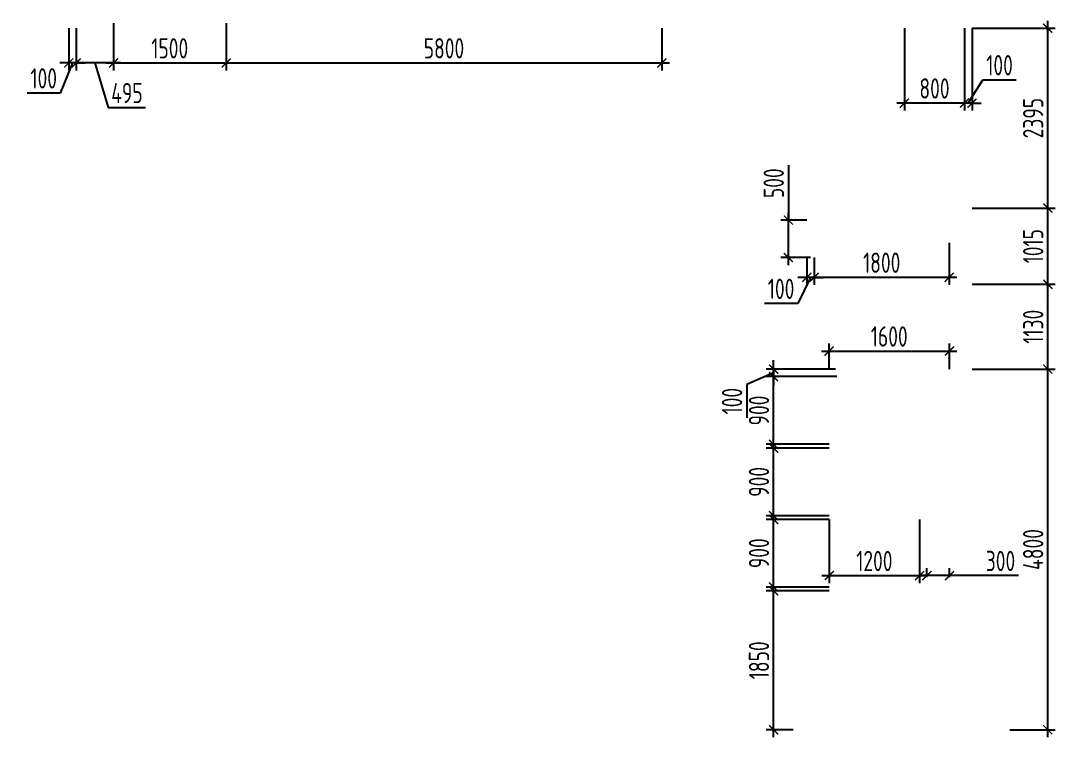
# Model space of a CAD drawing. Header units: millimetres. Extents: x -350007 to 535970, y -888 to 198380.
# Drawn here: x 234009 to 247785, y 61556 to 71096 of the extents above; entities that cross this region are included whole.
import ezdxf

# ---------------------------------------------------------------- set-up
doc = ezdxf.new("R2010")
doc.units = ezdxf.units.MM
doc.layers.add('АР_Размеры нов.', color=15, linetype='Continuous', lineweight=0)
doc.styles.add('ISOCPEUR', font='isocpeur.ttf', dxfattribs={"width": 0.7})
doc.dimstyles.new('R_100', dxfattribs={"dimtxt": 270, "dimasz": 120, "dimexe": 100, "dimexo": 0, "dimgap": 60, "dimtad": 1, "dimdec": 0, "dimrnd": 5, "dimzin": 0, "dimdsep": 46, "dimtxsty": 'ISOCPEUR', "dimblk": 'ARCHTICK', "dimcen": 0, "dimdle": 100, "dimclrd": 256, "dimclre": 256, "dimclrt": 256, "dimadec": 0, "dimazin": 0, "dimtfac": 2, "dimtdec": 0, "dimtofl": 0, "dimtmove": 1, "dimatfit": 3, "dimfxl": 1, "dimtvp": 3, "dimtolj": 1, "dimtzin": 0, "dimarcsym": 0})

# ---------------------------------------------------------------- blocks, each defined once
blk = doc.blocks.new('_ArchTick')
at = {"color": 0, "linetype": 'ByBlock', "const_width": 0.15}
blk.add_lwpolyline([(-0.5, -0.5), (0.5, 0.5)], dxfattribs=at)
blk = doc.blocks.new('*D2725')
at = {"layer": 'АР_Размеры нов.', "lineweight": -2, "ltscale": 100, "transparency": 16777216}
for p, q in [((235244, 71065), (235244, 70433)), ((236744, 71065), (236744, 70433)), ((235144, 70533), (236844, 70533))]:
    blk.add_line(p, q, dxfattribs=at)
at = {"layer": 'АР_Размеры нов.', "lineweight": -2, "ltscale": 100, "transparency": 16777216, "xscale": 120, "yscale": 120, "zscale": 120, "rotation": 180}
blk.add_blockref('_ArchTick', (235244, 70533), dxfattribs=at)
at = {"layer": 'АР_Размеры нов.', "lineweight": -2, "ltscale": 100, "transparency": 16777216, "xscale": 120, "yscale": 120, "zscale": 120}
blk.add_blockref('_ArchTick', (236744, 70533), dxfattribs=at)
at = {"layer": 'АР_Размеры нов.', "ltscale": 100, "transparency": 16777216, "insert": (235994, 70728), "char_height": 270, "attachment_point": 5, "style": 'ISOCPEUR'}
blk.add_mtext('\\A1;1500', dxfattribs=at)
blk = doc.blocks.new('*D2065')
at = {"layer": 'АР_Размеры нов.', "lineweight": -2, "ltscale": 500, "transparency": 16777216}
for p, q in [((244034, 66456), (244034, 66576)), ((244034, 66407), (243676, 66252)), ((244857, 66456), (243934, 66456)), ((244034, 66456), (244034, 66357)), ((244591, 66357), (243934, 66357)), ((244034, 66357), (244034, 66237)), ((243676, 66252), (243676, 65810))]:
    blk.add_line(p, q, dxfattribs=at)
at = {"layer": 'АР_Размеры нов.', "lineweight": -2, "ltscale": 500, "transparency": 16777216, "xscale": 120, "yscale": 120, "zscale": 120}
for p, rotation in [((244034, 66456), 270), ((244034, 66357), 90)]:
    blk.add_blockref('_ArchTick', p, dxfattribs=dict(at, rotation=rotation))
at = {"layer": 'АР_Размеры нов.', "lineweight": 13, "ltscale": 500, "transparency": 16777216, "insert": (243481, 66031), "char_height": 270, "attachment_point": 5, "rotation": 90, "style": 'ISOCPEUR'}
blk.add_mtext('\\A1;100', dxfattribs=at)
blk = doc.blocks.new('*D2068')
at = {"layer": 'АР_Размеры нов.', "lineweight": -2, "ltscale": 500, "transparency": 16777216}
for p, q in [((244034, 61556), (244034, 63606)), ((244776, 63506), (243934, 63506)), ((244293, 61656), (243934, 61656))]:
    blk.add_line(p, q, dxfattribs=at)
at = {"layer": 'АР_Размеры нов.', "lineweight": -2, "ltscale": 500, "transparency": 16777216, "xscale": 120, "yscale": 120, "zscale": 120}
for p, rotation in [((244034, 63506), 90), ((244034, 61656), 270)]:
    blk.add_blockref('_ArchTick', p, dxfattribs=dict(at, rotation=rotation))
at = {"layer": 'АР_Размеры нов.', "lineweight": 13, "ltscale": 500, "transparency": 16777216, "insert": (243839, 62581), "char_height": 270, "attachment_point": 5, "rotation": 90, "style": 'ISOCPEUR'}
blk.add_mtext('\\A1;1850', dxfattribs=at)
blk = doc.blocks.new('*D2069')
at = {"layer": 'АР_Размеры нов.', "lineweight": -2, "ltscale": 500, "transparency": 16777216}
for p, q in [((244034, 63456), (244034, 64556)), ((244776, 64456), (243934, 64456)), ((244776, 63556), (243934, 63556))]:
    blk.add_line(p, q, dxfattribs=at)
at = {"layer": 'АР_Размеры нов.', "lineweight": -2, "ltscale": 500, "transparency": 16777216, "xscale": 120, "yscale": 120, "zscale": 120}
for p, rotation in [((244034, 64456), 90), ((244034, 63556), 270)]:
    blk.add_blockref('_ArchTick', p, dxfattribs=dict(at, rotation=rotation))
at = {"layer": 'АР_Размеры нов.', "lineweight": 13, "ltscale": 500, "transparency": 16777216, "insert": (243839, 64006), "char_height": 270, "attachment_point": 5, "rotation": 90, "style": 'ISOCPEUR'}
blk.add_mtext('\\A1;900', dxfattribs=at)
blk = doc.blocks.new('*D2070')
at = {"layer": 'АР_Размеры нов.', "lineweight": -2, "ltscale": 500, "transparency": 16777216}
for p, q in [((244034, 64406), (244034, 65506)), ((244776, 65406), (243934, 65406)), ((244776, 64506), (243934, 64506))]:
    blk.add_line(p, q, dxfattribs=at)
at = {"layer": 'АР_Размеры нов.', "lineweight": -2, "ltscale": 500, "transparency": 16777216, "xscale": 120, "yscale": 120, "zscale": 120}
for p, rotation in [((244034, 65406), 90), ((244034, 64506), 270)]:
    blk.add_blockref('_ArchTick', p, dxfattribs=dict(at, rotation=rotation))
at = {"layer": 'АР_Размеры нов.', "lineweight": 13, "ltscale": 500, "transparency": 16777216, "insert": (243839, 64956), "char_height": 270, "attachment_point": 5, "rotation": 90, "style": 'ISOCPEUR'}
blk.add_mtext('\\A1;900', dxfattribs=at)
blk = doc.blocks.new('*D2071')
at = {"layer": 'АР_Размеры нов.', "lineweight": -2, "ltscale": 500, "transparency": 16777216}
for p, q in [((244034, 65356), (244034, 66457)), ((244874, 66357), (243934, 66357)), ((244776, 65456), (243934, 65456))]:
    blk.add_line(p, q, dxfattribs=at)
at = {"layer": 'АР_Размеры нов.', "lineweight": -2, "ltscale": 500, "transparency": 16777216, "xscale": 120, "yscale": 120, "zscale": 120}
for p, rotation in [((244034, 66357), 90), ((244034, 65456), 270)]:
    blk.add_blockref('_ArchTick', p, dxfattribs=dict(at, rotation=rotation))
at = {"layer": 'АР_Размеры нов.', "lineweight": 13, "ltscale": 500, "transparency": 16777216, "insert": (243839, 65906), "char_height": 270, "attachment_point": 5, "rotation": 90, "style": 'ISOCPEUR'}
blk.add_mtext('\\A1;900', dxfattribs=at)
blk = doc.blocks.new('*D2072')
at = {"layer": 'АР_Размеры нов.', "lineweight": -2, "ltscale": 500, "transparency": 16777216}
for p, q in [((246076, 63689), (246076, 63808)), ((246376, 63689), (246376, 63808)), ((246476, 63708), (245976, 63708)), ((247295, 63708), (246376, 63708))]:
    blk.add_line(p, q, dxfattribs=at)
at = {"layer": 'АР_Размеры нов.', "lineweight": -2, "ltscale": 500, "transparency": 16777216, "xscale": 120, "yscale": 120, "zscale": 120, "rotation": 180}
blk.add_blockref('_ArchTick', (246076, 63708), dxfattribs=at)
at = {"layer": 'АР_Размеры нов.', "lineweight": -2, "ltscale": 500, "transparency": 16777216, "xscale": 120, "yscale": 120, "zscale": 120}
blk.add_blockref('_ArchTick', (246376, 63708), dxfattribs=at)
at = {"layer": 'АР_Размеры нов.', "lineweight": 13, "ltscale": 500, "transparency": 16777216, "insert": (247055, 63903), "char_height": 270, "attachment_point": 5, "style": 'ISOCPEUR'}
blk.add_mtext('\\A1;300', dxfattribs=at)
blk = doc.blocks.new('*D2073')
at = {"layer": 'АР_Размеры нов.', "lineweight": -2, "ltscale": 500, "transparency": 16777216}
for p, q in [((244776, 64456), (244776, 63608)), ((245976, 64456), (245976, 63608)), ((244676, 63708), (246076, 63708))]:
    blk.add_line(p, q, dxfattribs=at)
at = {"layer": 'АР_Размеры нов.', "lineweight": -2, "ltscale": 500, "transparency": 16777216, "xscale": 120, "yscale": 120, "zscale": 120, "rotation": 180}
blk.add_blockref('_ArchTick', (244776, 63708), dxfattribs=at)
at = {"layer": 'АР_Размеры нов.', "lineweight": -2, "ltscale": 500, "transparency": 16777216, "xscale": 120, "yscale": 120, "zscale": 120}
blk.add_blockref('_ArchTick', (245976, 63708), dxfattribs=at)
at = {"layer": 'АР_Размеры нов.', "lineweight": 13, "ltscale": 500, "transparency": 16777216, "insert": (245376, 63903), "char_height": 270, "attachment_point": 5, "style": 'ISOCPEUR'}
blk.add_mtext('\\A1;1200', dxfattribs=at)
blk = doc.blocks.new('*D2076')
at = {"layer": 'АР_Размеры нов.', "lineweight": -2, "ltscale": 500, "transparency": 16777216}
for p, q in [((247685, 67487), (247685, 68702)), ((246676, 68602), (247785, 68602)), ((246676, 67587), (247785, 67587))]:
    blk.add_line(p, q, dxfattribs=at)
at = {"layer": 'АР_Размеры нов.', "lineweight": -2, "ltscale": 500, "transparency": 16777216, "xscale": 120, "yscale": 120, "zscale": 120}
for p, rotation in [((247685, 68602), 90), ((247685, 67587), 270)]:
    blk.add_blockref('_ArchTick', p, dxfattribs=dict(at, rotation=rotation))
at = {"layer": 'АР_Размеры нов.', "lineweight": 13, "ltscale": 500, "transparency": 16777216, "insert": (247490, 68094), "char_height": 270, "attachment_point": 5, "rotation": 90, "style": 'ISOCPEUR'}
blk.add_mtext('\\A1;1015', dxfattribs=at)
blk = doc.blocks.new('*D2077')
at = {"layer": 'АР_Размеры нов.', "lineweight": -2, "ltscale": 500, "transparency": 16777216}
for p, q in [((247685, 68502), (247685, 71096)), ((246676, 70996), (247785, 70996)), ((246676, 68602), (247785, 68602))]:
    blk.add_line(p, q, dxfattribs=at)
at = {"layer": 'АР_Размеры нов.', "lineweight": -2, "ltscale": 500, "transparency": 16777216, "xscale": 120, "yscale": 120, "zscale": 120}
for p, rotation in [((247685, 70996), 90), ((247685, 68602), 270)]:
    blk.add_blockref('_ArchTick', p, dxfattribs=dict(at, rotation=rotation))
at = {"layer": 'АР_Размеры нов.', "lineweight": 13, "ltscale": 500, "transparency": 16777216, "insert": (247490, 69799), "char_height": 270, "attachment_point": 5, "rotation": 90, "style": 'ISOCPEUR'}
blk.add_mtext('\\A1;2395', dxfattribs=at)
blk = doc.blocks.new('*D2556')
at = {"layer": 'АР_Размеры нов.', "lineweight": -2, "ltscale": 500, "transparency": 16777216}
for p, q in [((246576, 70996), (246576, 69899)), ((246676, 70996), (246676, 69899)), ((246626, 69999), (246822, 70308)), ((246822, 70308), (247264, 70308)), ((246576, 69999), (246456, 69999)), ((246676, 69999), (246576, 69999)), ((246676, 69999), (246796, 69999))]:
    blk.add_line(p, q, dxfattribs=at)
at = {"layer": 'АР_Размеры нов.', "lineweight": -2, "ltscale": 500, "transparency": 16777216, "xscale": 120, "yscale": 120, "zscale": 120}
blk.add_blockref('_ArchTick', (246576, 69999), dxfattribs=at)
at = {"layer": 'АР_Размеры нов.', "lineweight": -2, "ltscale": 500, "transparency": 16777216, "xscale": 120, "yscale": 120, "zscale": 120, "rotation": 180}
blk.add_blockref('_ArchTick', (246676, 69999), dxfattribs=at)
at = {"layer": 'АР_Размеры нов.', "lineweight": 13, "ltscale": 500, "transparency": 16777216, "insert": (247043, 70503), "char_height": 270, "attachment_point": 5, "style": 'ISOCPEUR'}
blk.add_mtext('\\A1;100', dxfattribs=at)
blk = doc.blocks.new('*D3644')
at = {"layer": 'АР_Размеры нов.', "lineweight": -2, "transparency": 16777216}
for p, q in [((236744, 71065), (236744, 70433)), ((242546, 70996), (242546, 70433)), ((236644, 70533), (242646, 70533))]:
    blk.add_line(p, q, dxfattribs=at)
at = {"layer": 'АР_Размеры нов.', "lineweight": -2, "transparency": 16777216, "xscale": 120, "yscale": 120, "zscale": 120, "rotation": 180}
blk.add_blockref('_ArchTick', (236744, 70533), dxfattribs=at)
at = {"layer": 'АР_Размеры нов.', "lineweight": -2, "transparency": 16777216, "xscale": 120, "yscale": 120, "zscale": 120}
blk.add_blockref('_ArchTick', (242546, 70533), dxfattribs=at)
at = {"layer": 'АР_Размеры нов.', "transparency": 16777216, "insert": (239645, 70728), "char_height": 270, "attachment_point": 5, "style": 'ISOCPEUR'}
blk.add_mtext('\\A1;5800', dxfattribs=at)
blk = doc.blocks.new('*D3645')
at = {"layer": 'АР_Размеры нов.', "lineweight": -2, "transparency": 16777216}
for p, q in [((234749, 70996), (234749, 70433)), ((235244, 71065), (235244, 70433)), ((235344, 70533), (234649, 70533)), ((234997, 70533), (235175, 69938)), ((235175, 69938), (235673, 69938))]:
    blk.add_line(p, q, dxfattribs=at)
at = {"layer": 'АР_Размеры нов.', "lineweight": -2, "transparency": 16777216, "xscale": 120, "yscale": 120, "zscale": 120, "rotation": 180}
blk.add_blockref('_ArchTick', (234749, 70533), dxfattribs=at)
at = {"layer": 'АР_Размеры нов.', "lineweight": -2, "transparency": 16777216, "xscale": 120, "yscale": 120, "zscale": 120}
blk.add_blockref('_ArchTick', (235244, 70533), dxfattribs=at)
at = {"layer": 'АР_Размеры нов.', "transparency": 16777216, "insert": (235424, 70133), "char_height": 270, "attachment_point": 5, "style": 'ISOCPEUR'}
blk.add_mtext('\\A1;495', dxfattribs=at)
blk = doc.blocks.new('*D3646')
at = {"layer": 'АР_Размеры нов.', "lineweight": -2, "transparency": 16777216}
for p, q in [((234649, 70996), (234649, 70433)), ((234749, 70996), (234749, 70433)), ((234649, 70533), (234529, 70533)), ((234699, 70533), (234536, 70133)), ((234749, 70533), (234649, 70533)), ((234749, 70533), (234869, 70533)), ((234536, 70133), (234095, 70133))]:
    blk.add_line(p, q, dxfattribs=at)
at = {"layer": 'АР_Размеры нов.', "lineweight": -2, "transparency": 16777216, "xscale": 120, "yscale": 120, "zscale": 120}
blk.add_blockref('_ArchTick', (234649, 70533), dxfattribs=at)
at = {"layer": 'АР_Размеры нов.', "lineweight": -2, "transparency": 16777216, "xscale": 120, "yscale": 120, "zscale": 120, "rotation": 180}
blk.add_blockref('_ArchTick', (234749, 70533), dxfattribs=at)
at = {"layer": 'АР_Размеры нов.', "transparency": 16777216, "insert": (234316, 70328), "char_height": 270, "attachment_point": 5, "style": 'ISOCPEUR'}
blk.add_mtext('\\A1;100', dxfattribs=at)
blk = doc.blocks.new('*D6450')
at = {"layer": 'АР_Размеры нов.', "lineweight": -2, "ltscale": 500, "transparency": 16777216}
for p, q in [((244673, 66697), (246476, 66697)), ((244773, 66456), (244773, 66797)), ((246376, 66457), (246376, 66797))]:
    blk.add_line(p, q, dxfattribs=at)
at = {"layer": 'АР_Размеры нов.', "lineweight": -2, "ltscale": 500, "transparency": 16777216, "xscale": 120, "yscale": 120, "zscale": 120, "rotation": 180}
blk.add_blockref('_ArchTick', (244773, 66697), dxfattribs=at)
at = {"layer": 'АР_Размеры нов.', "lineweight": -2, "ltscale": 500, "transparency": 16777216, "xscale": 120, "yscale": 120, "zscale": 120}
blk.add_blockref('_ArchTick', (246376, 66697), dxfattribs=at)
at = {"layer": 'АР_Размеры нов.', "lineweight": 13, "ltscale": 500, "transparency": 16777216, "insert": (245574, 66892), "char_height": 270, "attachment_point": 5, "style": 'ISOCPEUR'}
blk.add_mtext('\\A1;1600', dxfattribs=at)
blk = doc.blocks.new('*D6451')
at = {"layer": 'АР_Размеры нов.', "lineweight": -2, "ltscale": 500, "transparency": 16777216}
for p, q in [((247685, 61556), (247685, 66557)), ((246676, 66457), (247785, 66457)), ((247179, 61656), (247785, 61656))]:
    blk.add_line(p, q, dxfattribs=at)
at = {"layer": 'АР_Размеры нов.', "lineweight": -2, "ltscale": 500, "transparency": 16777216, "xscale": 120, "yscale": 120, "zscale": 120}
for p, rotation in [((247685, 66457), 90), ((247685, 61656), 270)]:
    blk.add_blockref('_ArchTick', p, dxfattribs=dict(at, rotation=rotation))
at = {"layer": 'АР_Размеры нов.', "lineweight": 13, "ltscale": 500, "transparency": 16777216, "insert": (247490, 64056), "char_height": 270, "attachment_point": 5, "rotation": 90, "style": 'ISOCPEUR'}
blk.add_mtext('\\A1;4800', dxfattribs=at)
blk = doc.blocks.new('*D6452')
at = {"layer": 'АР_Размеры нов.', "lineweight": -2, "ltscale": 500, "transparency": 16777216}
for p, q in [((247685, 66357), (247685, 67687)), ((246676, 67587), (247785, 67587)), ((246676, 66457), (247785, 66457))]:
    blk.add_line(p, q, dxfattribs=at)
at = {"layer": 'АР_Размеры нов.', "lineweight": -2, "ltscale": 500, "transparency": 16777216, "xscale": 120, "yscale": 120, "zscale": 120}
for p, rotation in [((247685, 67587), 90), ((247685, 66457), 270)]:
    blk.add_blockref('_ArchTick', p, dxfattribs=dict(at, rotation=rotation))
at = {"layer": 'АР_Размеры нов.', "lineweight": 13, "ltscale": 500, "transparency": 16777216, "insert": (247490, 67022), "char_height": 270, "attachment_point": 5, "rotation": 90, "style": 'ISOCPEUR'}
blk.add_mtext('\\A1;1130', dxfattribs=at)
blk = doc.blocks.new('*D6454')
at = {"layer": 'АР_Размеры нов.', "lineweight": -2, "transparency": 16777216}
for p, q in [((246372, 68140), (246372, 67579)), ((244575, 67942), (244575, 67579)), ((246472, 67679), (244475, 67679))]:
    blk.add_line(p, q, dxfattribs=at)
at = {"layer": 'АР_Размеры нов.', "lineweight": -2, "transparency": 16777216, "xscale": 120, "yscale": 120, "zscale": 120, "rotation": 180}
blk.add_blockref('_ArchTick', (244575, 67679), dxfattribs=at)
at = {"layer": 'АР_Размеры нов.', "lineweight": -2, "transparency": 16777216, "xscale": 120, "yscale": 120, "zscale": 120}
blk.add_blockref('_ArchTick', (246372, 67679), dxfattribs=at)
at = {"layer": 'АР_Размеры нов.', "transparency": 16777216, "insert": (245474, 67874), "char_height": 270, "attachment_point": 5, "style": 'ISOCPEUR'}
blk.add_mtext('\\A1;1800', dxfattribs=at)
blk = doc.blocks.new('*D6455')
at = {"layer": 'АР_Размеры нов.', "lineweight": -2, "transparency": 16777216}
for p, q in [((244475, 67942), (244475, 67579)), ((244575, 67942), (244575, 67579)), ((244475, 67679), (244355, 67679)), ((244525, 67679), (244355, 67331)), ((244575, 67679), (244475, 67679)), ((244575, 67679), (244695, 67679)), ((244355, 67331), (243913, 67331))]:
    blk.add_line(p, q, dxfattribs=at)
at = {"layer": 'АР_Размеры нов.', "lineweight": -2, "transparency": 16777216, "xscale": 120, "yscale": 120, "zscale": 120}
blk.add_blockref('_ArchTick', (244475, 67679), dxfattribs=at)
at = {"layer": 'АР_Размеры нов.', "lineweight": -2, "transparency": 16777216, "xscale": 120, "yscale": 120, "zscale": 120, "rotation": 180}
blk.add_blockref('_ArchTick', (244575, 67679), dxfattribs=at)
at = {"layer": 'АР_Размеры нов.', "transparency": 16777216, "insert": (244134, 67526), "char_height": 270, "attachment_point": 5, "style": 'ISOCPEUR'}
blk.add_mtext('\\A1;100', dxfattribs=at)
blk = doc.blocks.new('*D6453')
at = {"layer": 'АР_Размеры нов.', "lineweight": -2, "transparency": 16777216}
for p, q in [((244231, 69172), (244231, 68442)), ((244231, 67842), (244231, 68542)), ((244475, 68442), (244131, 68442)), ((244525, 67942), (244131, 67942))]:
    blk.add_line(p, q, dxfattribs=at)
at = {"layer": 'АР_Размеры нов.', "lineweight": -2, "transparency": 16777216, "xscale": 120, "yscale": 120, "zscale": 120}
for p, rotation in [((244231, 68442), 90), ((244231, 67942), 270)]:
    blk.add_blockref('_ArchTick', p, dxfattribs=dict(at, rotation=rotation))
at = {"layer": 'АР_Размеры нов.', "transparency": 16777216, "insert": (244036, 68932), "char_height": 270, "attachment_point": 5, "rotation": 90, "style": 'ISOCPEUR'}
blk.add_mtext('\\A1;500', dxfattribs=at)
blk = doc.blocks.new('*D13245')
at = {"layer": 'АР_Размеры нов.', "lineweight": -2, "transparency": 16777216}
for p, q in [((245775, 70996), (245775, 69899)), ((246576, 70996), (246576, 69899)), ((246676, 69999), (245675, 69999))]:
    blk.add_line(p, q, dxfattribs=at)
at = {"layer": 'АР_Размеры нов.', "lineweight": -2, "transparency": 16777216, "xscale": 120, "yscale": 120, "zscale": 120, "rotation": 180}
blk.add_blockref('_ArchTick', (245775, 69999), dxfattribs=at)
at = {"layer": 'АР_Размеры нов.', "lineweight": -2, "transparency": 16777216, "xscale": 120, "yscale": 120, "zscale": 120}
blk.add_blockref('_ArchTick', (246576, 69999), dxfattribs=at)
at = {"layer": 'АР_Размеры нов.', "transparency": 16777216, "insert": (246176, 70194), "char_height": 270, "attachment_point": 5, "style": 'ISOCPEUR'}
blk.add_mtext('\\A1;800', dxfattribs=at)

msp = doc.modelspace()

# ---------------------------------------------------------------- dimensions: what is measured, and where the dimension line sits
at = {"layer": 'АР_Размеры нов.', "lineweight": 13, "ltscale": 500}
for base, p1, p2, picture, middle in [((247685, 70995.7), (246675.6, 68601.9), (246675.6, 70995.7), '*D2077', (247490, 69798.8)), ((247685, 67586.9), (246676.1, 66456.9), (246675.6, 67586.9), '*D6452', (247490, 67021.9)), ((247685, 66456.9), (247178.6, 61655.7), (246676.1, 66456.9), '*D6451', (247490, 64056.3)), ((244034.4, 66356.9), (244776.4, 65455.7), (244874.2, 66356.9), '*D2071', (243839.4, 65906.3)), ((244034.4, 65405.7), (244776.4, 64505.7), (244776.4, 65405.7), '*D2070', (243839.4, 64955.7)), ((244034.4, 64455.7), (244776.4, 63555.7), (244776.4, 64455.7), '*D2069', (243839.4, 64005.7)), ((244034.4, 63505.7), (244293.3, 61655.7), (244776.4, 63505.7), '*D2068', (243839.4, 62580.7))]:
    dim = msp.add_linear_dim(base=base, p1=p1, p2=p2, angle=90, dimstyle='R_100', override={"dimpost": '\\X'}, dxfattribs=at)
    dim.commit()
    dim.dimension.update_dxf_attribs({"geometry": picture, "text_midpoint": middle})
at = {"layer": 'АР_Размеры нов.'}
for base, p1, p2, override, picture, middle in [((234649, 70532.9), (234749, 70995.7), (234649, 70995.7), {"dimpost": '\\X', "dimfxl": 2.5, "dimarcsym": 2}, '*D3646', (234476.5, 70132.9)), ((244474.6, 67678.8), (244574.6, 67941.9), (244474.6, 67941.9), {"dimpost": '\\X'}, '*D6455', (244294.8, 67331.1))]:
    dim = msp.add_linear_dim(base=base, p1=p1, p2=p2, dimstyle='R_100', override=override, dxfattribs=at)
    dim.commit()
    dim.dimension.update_dxf_attribs({"geometry": picture, "text_midpoint": middle, "dimtype": 160})
for base, p1, p2, override, picture, middle in [((234749, 70532.9), (235244, 71064.5), (234749, 70995.7), {"dimpost": '\\X', "dimfxl": 2.5, "dimarcsym": 2}, '*D3645', (235235, 70132.9)), ((242545.6, 70532.9), (236744, 71064.5), (242545.6, 70995.7), {"dimpost": '\\X', "dimfxl": 2.5, "dimarcsym": 2}, '*D3644', (239644.8, 70727.9)), ((245775.5, 69998.7), (246575.6, 70995.7), (245775.5, 70995.7), {"dimpost": '\\X'}, '*D13245', (246175.5, 70193.7)), ((244574.6, 67678.8), (246372.4, 68139.9), (244574.6, 67941.9), {"dimpost": '\\X'}, '*D6454', (245473.5, 67873.8))]:
    dim = msp.add_linear_dim(base=base, p1=p1, p2=p2, dimstyle='R_100', override=override, dxfattribs=at)
    dim.commit()
    dim.dimension.update_dxf_attribs({"geometry": picture, "text_midpoint": middle})
at = {"layer": 'АР_Размеры нов.', "ltscale": 100}
dim = msp.add_linear_dim(base=(236744, 70532.9), p1=(235244, 71064.5), p2=(236744, 71064.5), dimstyle='R_100', override={"dimpost": '\\X', "dimfxl": 2.5, "dimarcsym": 2}, dxfattribs=at)
dim.commit()
dim.dimension.update_dxf_attribs({"geometry": '*D2725', "text_midpoint": (235994, 70727.9)})
at = {"layer": 'АР_Размеры нов.', "lineweight": 13, "ltscale": 500}
for base, p1, p2, picture, middle in [((246575.6, 69998.7), (246675.6, 70995.7), (246575.6, 70995.7), '*D2556', (246882.5, 70308.1)), ((246075.9, 63707.7), (246375.6, 63688.9), (246075.9, 63688.9), '*D2072', (247055.2, 63523.3))]:
    dim = msp.add_linear_dim(base=base, p1=p1, p2=p2, dimstyle='R_100', override={"dimpost": '\\X'}, dxfattribs=at)
    dim.commit()
    dim.dimension.update_dxf_attribs({"geometry": picture, "text_midpoint": middle, "dimtype": 160})
at = {"layer": 'АР_Размеры нов.'}
dim = msp.add_linear_dim(base=(244230.9, 68441.9), p1=(244524.6, 67941.9), p2=(244474.6, 68441.9), angle=90, dimstyle='R_100', override={"dimpost": '\\X'}, dxfattribs=at)
dim.commit()
dim.dimension.update_dxf_attribs({"geometry": '*D6453', "text_midpoint": (244162.5, 68932), "dimtype": 160})
at = {"layer": 'АР_Размеры нов.', "lineweight": 13, "ltscale": 500}
for base, p1, p2, picture, middle in [((247685, 68601.9), (246675.6, 67586.9), (246675.6, 68601.9), '*D2076', (247685, 68094.4)), ((244033.9596, 66357.3481), (244857.14, 66455.8007), (244590.5409, 66357.3481), '*D2065', (243676.1144, 66191.5675))]:
    dim = msp.add_linear_dim(base=base, p1=p1, p2=p2, angle=90, dimstyle='R_100', override={"dimpost": '\\X'}, dxfattribs=at)
    dim.commit()
    dim.dimension.update_dxf_attribs({"geometry": picture, "text_midpoint": middle, "dimtype": 160})
for base, p1, p2, picture, middle in [((246375.6, 66696.8), (244773.4, 66455.7), (246375.6, 66456.9), '*D6450', (245574.5, 66891.8)), ((245976.4, 63707.7), (244776.4, 64455.7), (245976.4, 64455.7), '*D2073', (245376.4, 63902.7))]:
    dim = msp.add_linear_dim(base=base, p1=p1, p2=p2, dimstyle='R_100', override={"dimpost": '\\X'}, dxfattribs=at)
    dim.commit()
    dim.dimension.update_dxf_attribs({"geometry": picture, "text_midpoint": middle})

doc.saveas('drawing.dxf')
